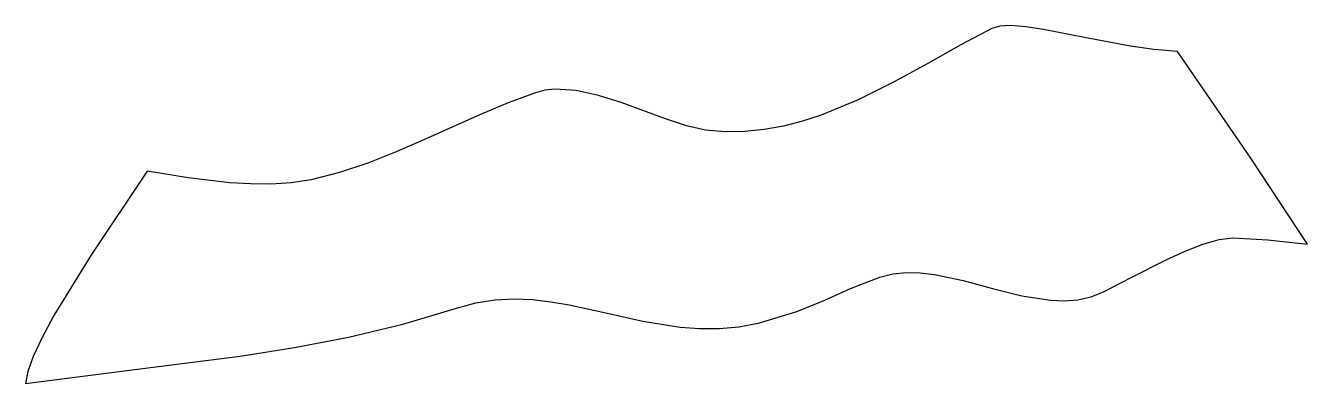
# Model space of a CAD drawing. Extents: x 102 to 151.3, y 150.9 to 164.6.
import ezdxf

# ---------------------------------------------------------------- set-up
doc = ezdxf.new("R2010")
doc.units = 0
doc.layers.add('Layer_1', color=7, linetype='CONTINUOUS')

msp = doc.modelspace()

# ---------------------------------------------------------------- linework, layer by layer
at = {"layer": 'Layer_1', "color": 7}
msp.add_lwpolyline([(139.891476, 164.649673), (139.482468, 164.628876), (139.173244, 164.539429), (137.974593, 163.901783), (136.711522, 163.19145), (135.390624, 162.465969), (134.018491, 161.78288), (132.601717, 161.199723), (131.87865, 160.963601), (131.146896, 160.774039), (130.407278, 160.63823), (129.660621, 160.563368), (128.907749, 160.556643), (128.149485, 160.625249), (127.414716, 160.789205), (126.613903, 161.051342), (124.898239, 161.682796), (124.025433, 161.958426), (123.170675, 162.144869), (122.354987, 162.19528), (121.968365, 162.154837), (121.599393, 162.062819), (120.547762, 161.675797), (119.484408, 161.228482), (117.330688, 160.25509), (116.244403, 159.780076), (115.154554, 159.346889), (114.06318, 158.981061), (112.972322, 158.708122), (112.206215, 158.592222), (111.426977, 158.541247), (110.637834, 158.545208), (109.842013, 158.594114), (108.243247, 158.786806), (106.656497, 159.039403), (104.491013, 155.786992), (103.069792, 153.470235), (102.600897, 152.601324), (102.273209, 151.892641), (102.071775, 151.319626), (101.981641, 150.857716), (106.086124, 151.377716), (110.24242, 151.907786), (112.328545, 152.235763), (114.413879, 152.637256), (116.493841, 153.13593), (118.56385, 153.755453), (119.312629, 153.958998), (120.048418, 154.073766), (120.773433, 154.111967), (121.48989, 154.085811), (122.200006, 154.007508), (122.905995, 153.889267), (124.314459, 153.581815), (125.733011, 153.261134), (127.179378, 153.024905), (127.918533, 152.968985), (128.671288, 152.970808), (129.439862, 153.042584), (130.226469, 153.196523), (131.658282, 153.628069), (132.74545, 154.072438), (133.731367, 154.518167), (134.859432, 154.953796), (135.36364, 155.078569), (135.88341, 155.129903), (136.416407, 155.118973), (136.960294, 155.056949), (138.071404, 154.824315), (139.198058, 154.521383), (140.321575, 154.237535), (141.423276, 154.062153), (141.960107, 154.043068), (142.484478, 154.084618), (142.994055, 154.197976), (143.486502, 154.394313), (144.5365, 154.943784), (145.899421, 155.632751), (146.610348, 155.954711), (147.29405, 156.221744), (147.915375, 156.403915), (148.439172, 156.471291), (149.791262, 156.397903), (151.31321, 156.222693), (149.135587, 159.544751), (146.308724, 163.653076), (145.409708, 163.732901), (144.502652, 163.860806), (142.735846, 164.190266), (141.151168, 164.500281), (140.47177, 164.603879), (139.891476, 164.649673), (139.891476, 164.649673)], dxfattribs=at)

doc.saveas('drawing.dxf')
